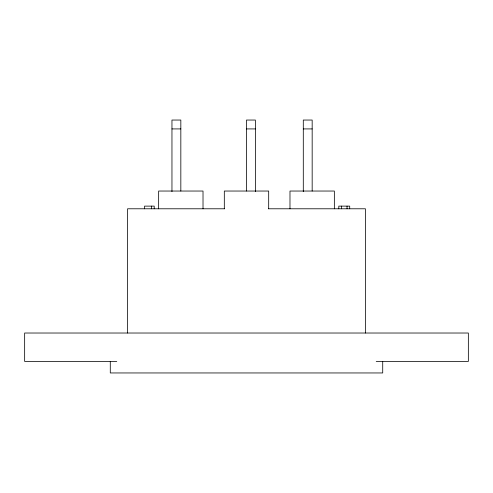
<?xml version="1.0" encoding="UTF-8"?>
<svg xmlns="http://www.w3.org/2000/svg" width="493" height="493" viewBox="0 0 493 493"><rect width="100%" height="100%" fill="white"/><g stroke="black" fill="none" stroke-linecap="round" stroke-linejoin="round"><path stroke-width="0.74" d="M171.958 128.919L180.832 128.919M246.5 128.919L255.374 128.919M303.294 128.919L312.168 128.919M224.568 208.785L127.588 208.785L127.588 333.021M268.432 208.785L365.412 208.785L365.412 333.021M116.779 361.418L24.65 361.418L24.65 333.021L468.35 333.021L468.35 361.418L376.221 361.418M382.716 361.418L382.716 372.954L110.284 372.954L110.284 361.418M349.703 208.785L349.703 206.123L338.79 206.123L338.79 208.785M347.041 206.123L347.041 208.785M341.452 206.123L341.452 208.785M334.353 208.785L334.353 191.037L289.983 191.037L289.983 208.785M312.168 191.037L312.168 120.046L303.294 120.046L303.294 191.648M268.685 208.785L268.685 191.037L224.315 191.037L224.315 208.785M255.374 191.648L255.374 120.046L246.5 120.046L246.5 191.037M203.017 208.785L203.017 191.037L158.647 191.037L158.647 208.785M180.832 191.037L180.832 120.046L171.958 120.046L171.958 191.648M154.21 208.785L154.21 206.123L144.541 206.123L144.541 208.785M151.548 206.123L151.548 208.785"/></g></svg>
